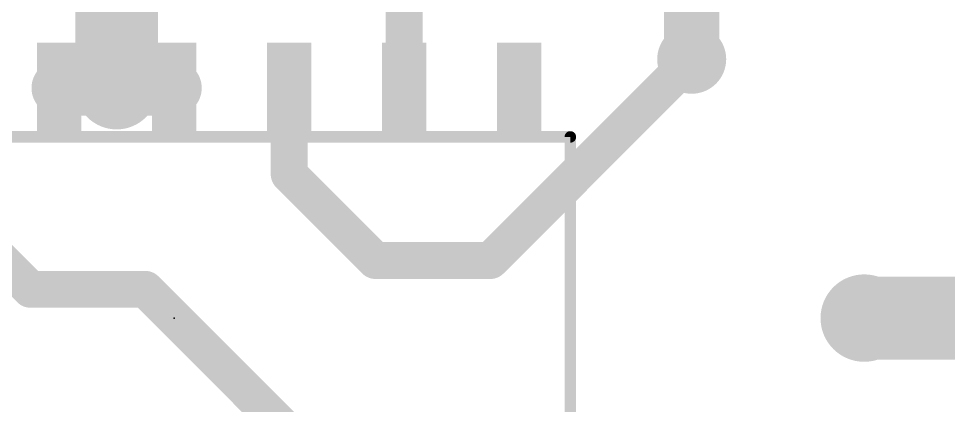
# Model space of a CAD drawing. Extents: x -0.3 to 57.5, y -11.6 to 53.6.
# Drawn here: x 37.65 to 47.92, y 7.93 to 12.2 of the extents above; entities that cross this region are included whole.
import ezdxf

# ---------------------------------------------------------------- set-up
doc = ezdxf.new("R2010")
doc.units = 0
for name, color, linetype in [('1', 14, 'CONTINUOUS'), ('16', 174, 'CONTINUOUS'), ('18', 94, 'CONTINUOUS'), ('21', 251, 'CONTINUOUS'), ('23', 178, 'CONTINUOUS')]:
    doc.layers.add(name, color=color, linetype=linetype)

# ---------------------------------------------------------------- blocks, each defined once
blk = doc.blocks.new('RECT')
blk.add_solid([(-0.5, -0.5), (0.5, -0.5), (-0.5, 0.5), (0.5, 0.5)])
blk = doc.blocks.new('ROUNDV')
at = {"const_width": 0.5}
blk.add_lwpolyline([(0, -0.25, 1), (0, 0.25, 1), (0, -0.25)], format="xyb", dxfattribs=at)

msp = doc.modelspace()

# ---------------------------------------------------------------- linework, layer by layer
at = {"layer": '1'}
for points, const_width in [([(38.735, 12.7), (38.735, 11.43)], 0.9144), ([(41.91, 11.43), (41.91, 12.7)], 0.4064), ([(42.8625, 9.525), (45.085, 11.7475)], 0.4064), ([(38.1, 11.43), (38.735, 11.43)], 0.6096), ([(38.735, 11.43), (39.37, 11.43)], 0.6096), ([(40.64, 11.43), (40.64, 10.4775)], 0.4064), ([(40.64, 10.4775), (41.5925, 9.525)], 0.4064), ([(37.7825, 9.2075), (36.83, 10.16)], 0.4064), ([(41.5925, 9.525), (42.8625, 9.525)], 0.4064), ([(39.0525, 9.2075), (37.7825, 9.2075)], 0.4064), ([(40.64, 7.62), (39.0525, 9.2075)], 0.4064)]:
    msp.add_lwpolyline(points, dxfattribs=dict(at, const_width=const_width))
for points, const_width in [([(45.1568, 11.6757, 1), (45.0132, 11.8193)], 0.2032), ([(38.1, 11.5824, 1), (38.1, 11.2776)], 0.3048), ([(38.735, 11.5824, 1), (38.735, 11.2776)], 0.3048), ([(38.735, 11.2776, 1), (38.735, 11.5824)], 0.3048), ([(39.37, 11.2776, 1), (39.37, 11.5824)], 0.3048), ([(38.5064, 11.43, 1), (38.9636, 11.43)], 0.4572), ([(40.7416, 11.43, 1), (40.5384, 11.43)], 0.2032), ([(41.8084, 11.43, 1), (42.0116, 11.43)], 0.2032), ([(40.7118, 10.5493, 1), (40.5682, 10.4057)], 0.2032), ([(40.5384, 10.4775, 1), (40.7416, 10.4775)], 0.2032), ([(41.5925, 9.6266, 1), (41.5925, 9.4234)], 0.2032), ([(41.5207, 9.4532, 1), (41.6643, 9.5968)], 0.2032), ([(42.7907, 9.5968, 1), (42.9343, 9.4532)], 0.2032), ([(42.8625, 9.4234, 1), (42.8625, 9.6266)], 0.2032), ([(37.7825, 9.3091, 1), (37.7825, 9.1059)], 0.2032), ([(37.7107, 9.1357, 1), (37.8543, 9.2793)], 0.2032), ([(39.1243, 9.2793, 1), (38.9807, 9.1357)], 0.2032), ([(39.0525, 9.1059, 1), (39.0525, 9.3091)], 0.2032)]:
    msp.add_lwpolyline(points, format="xyb", dxfattribs=dict(at, const_width=const_width))
at = {"layer": '16'}
for points, const_width in [([(45.085, 11.7475), (45.085, 20.955)], 0.6096), ([(50.165, 8.89), (46.99, 8.89)], 0.9144)]:
    msp.add_lwpolyline(points, dxfattribs=dict(at, const_width=const_width))
for points, const_width in [([(44.9326, 11.7475, 1), (45.2374, 11.7475)], 0.3048), ([(46.99, 9.1186, 1), (46.99, 8.6614)], 0.4572)]:
    msp.add_lwpolyline(points, format="xyb", dxfattribs=dict(at, const_width=const_width))
at = {"layer": '21', "const_width": 0.127}
for points in [[(43.745, 10.89), (34.995, 10.89)], [(43.745, 6.89), (43.745, 10.89)]]:
    msp.add_lwpolyline(points, dxfattribs=at)
at = {"layer": '21', "const_width": 0.0635}
for points in [[(43.7768, 10.89, 1), (43.7133, 10.89)], [(43.745, 10.8582, 1), (43.745, 10.9218)]]:
    msp.add_lwpolyline(points, format="xyb", dxfattribs=at)
at = {"layer": '23'}
msp.add_point((39.37, 8.89), dxfattribs=at)

# ---------------------------------------------------------------- block references
at = {"layer": '1', "xscale": 0.49}
for p in [(38.1, 11.43), (39.37, 11.43), (40.64, 11.43), (41.91, 11.43), (43.18, 11.43)]:
    msp.add_blockref('RECT', p, dxfattribs=at)
at = {"layer": '18'}
for p, xscale, yscale in [((45.085, 11.7475), 0.762, 0.762), ((45.085, 11.7475), 0.762, 0.762), ((46.99, 8.89), 0.9652, 0.9652), ((46.99, 8.89), 0.9652, 0.9652)]:
    msp.add_blockref('ROUNDV', p, dxfattribs=dict(at, xscale=xscale, yscale=yscale))

doc.saveas('drawing.dxf')
